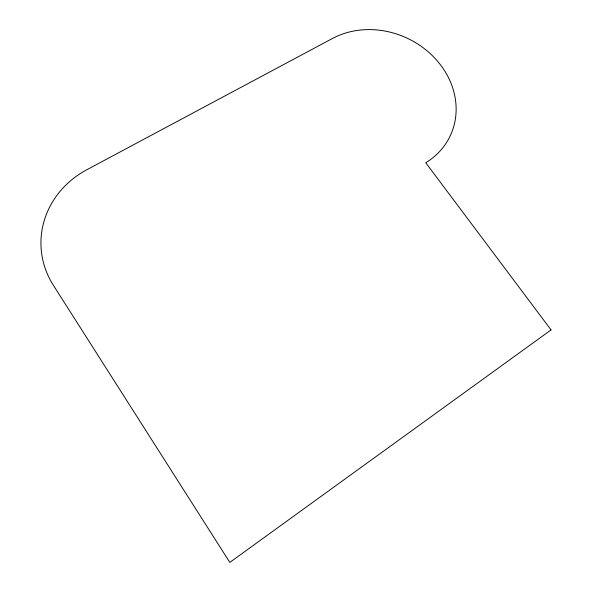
<?xml version="1.0" encoding="UTF-8"?>
<svg xmlns="http://www.w3.org/2000/svg" width="592" height="592" viewBox="0 0 592 592"><rect width="100%" height="100%" fill="white"/><g stroke="black" fill="none" stroke-linecap="round" stroke-linejoin="round"><path stroke-width="0.89" d="M551.056 329.907L229.814 562.4L53.361 285.27A90.783 83.842 -3.3 0 1 86.809 169.741L332.541 38.428A80.46 70.026 24.9 0 1 440.84 65.32A80.46 70.026 24.9 0 1 425.752 162.763L551.056 329.907"/></g></svg>
